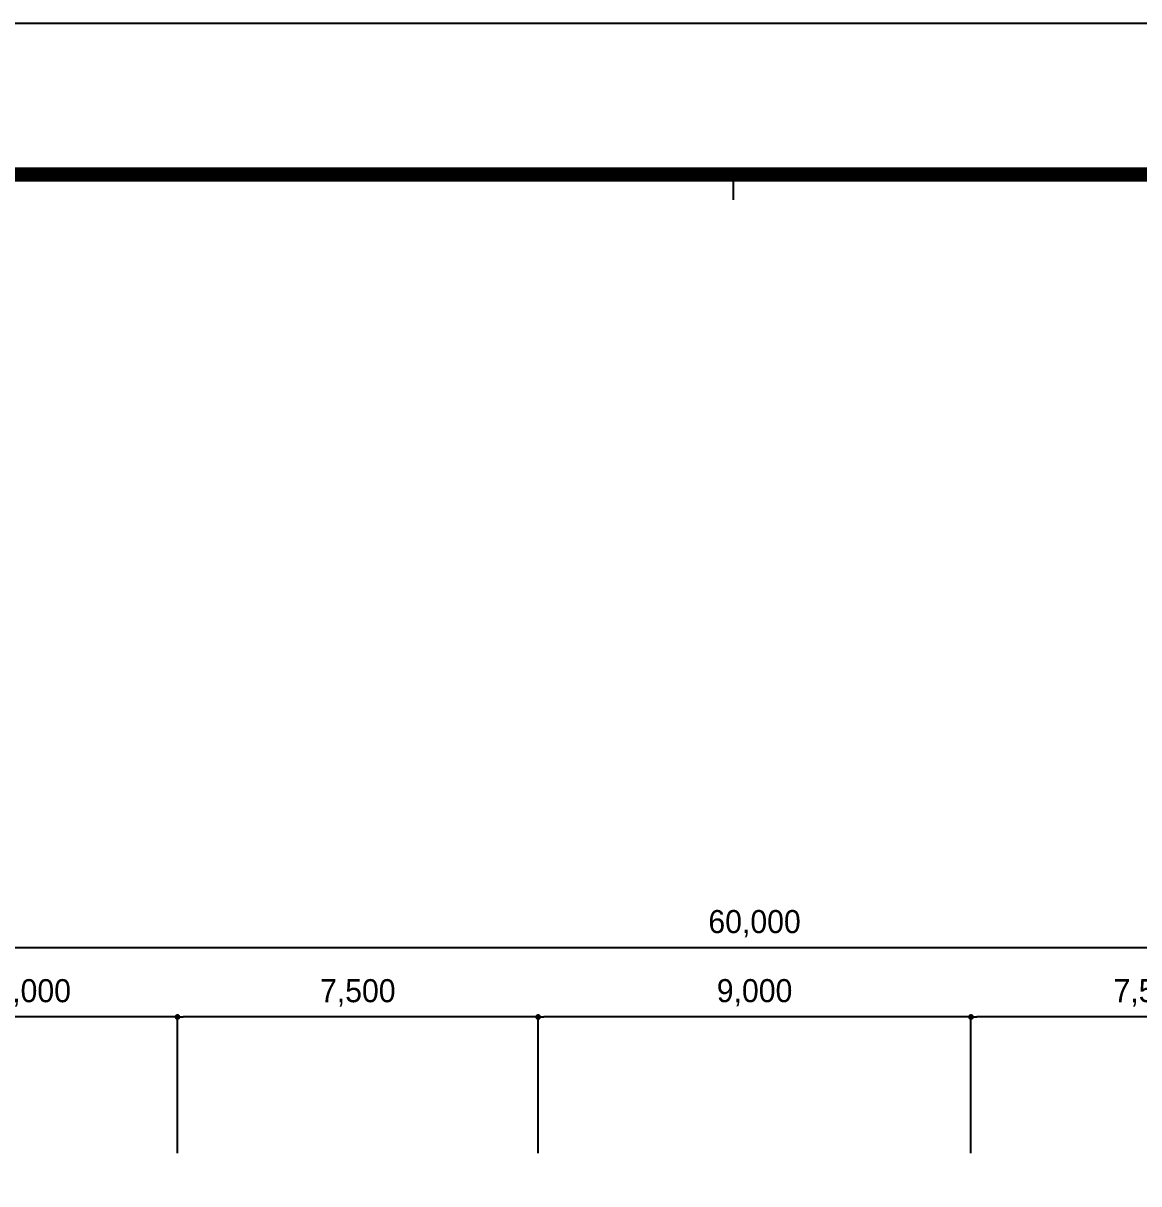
# Model space of a CAD drawing. Header units: millimetres. Extents: x -126150 to 252300, y 0 to 89100.
# Drawn here: x 169887 to 193083, y 64954 to 89100 of the extents above; entities that cross this region are included whole.
import ezdxf

# ---------------------------------------------------------------- set-up
doc = ezdxf.new("R2010")
doc.units = ezdxf.units.MM
doc.header["$LTSCALE"] = 1500
doc.linetypes.add('CENTER', pattern=[55, 50, -2, 1, -2])
doc.layers.get('Defpoints').update_dxf_attribs({"color": 167})
for name, color, linetype in [('1', 1, 'Continuous'), ('cen', 1, 'CENTER'), ('SHT', 5, 'Continuous'), ('치수', 5, 'Continuous')]:
    doc.layers.add(name, color=color, linetype=linetype)
doc.styles.add('을릉도M', font='')
doc.styles.get('을릉도M').set_extended_font_data('HY울릉도M')
doc.dimstyles.new('D400', dxfattribs={"dimscale": 100, "dimtxt": 7.5, "dimasz": 1, "dimexe": 0, "dimexo": 1.3, "dimgap": 1.8, "dimtad": 1, "dimdec": 0, "dimzin": 1, "dimdsep": 46, "dimlunit": 6, "dimtxsty": '을릉도M', "dimblk": 'DOT', "dimcen": 10, "dimclrd": 1, "dimclre": 1, "dimclrt": 3, "dimadec": 0, "dimazin": 0, "dimtfac": 1, "dimtdec": 0, "dimtix": 1, "dimtmove": 0, "dimatfit": 3, "dimldrblk": 'DOTSMALL', "dimfxl": 1, "dimtolj": 1, "dimtzin": 0, "dimarcsym": 0})

# ---------------------------------------------------------------- blocks, each defined once
blk = doc.blocks.new('DOT')
at = {"layer": 'cen', "color": 0, "linetype": 'ByBlock'}
blk.add_line((-0.5, 0), (-1, 0), dxfattribs=at)
at = {"layer": 'cen', "color": 0, "linetype": 'ByBlock', "const_width": 0.5}
blk.add_lwpolyline([(-0.25, 0, 1), (0.25, 0, 1)], format="xyb", close=True, dxfattribs=at)
blk = doc.blocks.new('*D34')
at = {"layer": 'Defpoints', "color": 0, "transparency": 16777216}
for p in [(167094, 68425), (167094, 65436), (173094, 65436)]:
    blk.add_point(p, dxfattribs=at)
at = {"layer": '치수', "color": 1, "lineweight": -2, "ltscale": 200, "transparency": 16777216}
for p, q in [((167094, 65592), (167094, 68425)), ((172974, 68425), (167214, 68425)), ((173094, 65592), (173094, 68425))]:
    blk.add_line(p, q, dxfattribs=at)
at = {"layer": '치수', "color": 1, "lineweight": -2, "transparency": 16777216, "xscale": 120, "yscale": 120, "zscale": 120, "rotation": 180}
blk.add_blockref('DOT', (167094, 68425), dxfattribs=at)
at = {"layer": '치수', "color": 1, "lineweight": -2, "transparency": 16777216, "xscale": 120, "yscale": 120, "zscale": 120}
blk.add_blockref('DOT', (173094, 68425), dxfattribs=at)
at = {"layer": '치수', "color": 3, "transparency": 16777216, "insert": (170094, 68927), "char_height": 480, "attachment_point": 5, "style": '을릉도M'}
blk.add_mtext('\\A1;6,000', dxfattribs=at)
blk = doc.blocks.new('_DotSmall')
at = {"color": 0, "linetype": 'ByBlock', "const_width": 0.5}
blk.add_lwpolyline([(-0.0625, 0, 1), (0.0625, 0, 1)], format="xyb", close=True, dxfattribs=at)
blk = doc.blocks.new('*D35')
at = {"layer": 'Defpoints', "color": 0, "transparency": 16777216}
for p in [(173094, 68425), (173094, 65436), (180594, 65436)]:
    blk.add_point(p, dxfattribs=at)
at = {"layer": '치수', "color": 1, "lineweight": -2, "ltscale": 200, "transparency": 16777216}
for p, q in [((173094, 65592), (173094, 68425)), ((180474, 68425), (173214, 68425)), ((180594, 65592), (180594, 68425))]:
    blk.add_line(p, q, dxfattribs=at)
at = {"layer": '치수', "color": 1, "lineweight": -2, "transparency": 16777216, "xscale": 120, "yscale": 120, "zscale": 120, "rotation": 180}
blk.add_blockref('DOT', (173094, 68425), dxfattribs=at)
at = {"layer": '치수', "color": 1, "lineweight": -2, "transparency": 16777216, "xscale": 120, "yscale": 120, "zscale": 120}
blk.add_blockref('DOT', (180594, 68425), dxfattribs=at)
at = {"layer": '치수', "color": 3, "transparency": 16777216, "insert": (176844, 68927), "char_height": 480, "attachment_point": 5, "style": '을릉도M'}
blk.add_mtext('\\A1;7,500', dxfattribs=at)
blk = doc.blocks.new('*D36')
at = {"layer": 'Defpoints', "color": 0, "transparency": 16777216}
for p in [(180594, 68425), (180594, 65436), (189594, 65436)]:
    blk.add_point(p, dxfattribs=at)
at = {"layer": '치수', "color": 1, "lineweight": -2, "ltscale": 200, "transparency": 16777216}
for p, q in [((180594, 65592), (180594, 68425)), ((189474, 68425), (180714, 68425)), ((189594, 65592), (189594, 68425))]:
    blk.add_line(p, q, dxfattribs=at)
at = {"layer": '치수', "color": 1, "lineweight": -2, "transparency": 16777216, "xscale": 120, "yscale": 120, "zscale": 120, "rotation": 180}
blk.add_blockref('DOT', (180594, 68425), dxfattribs=at)
at = {"layer": '치수', "color": 1, "lineweight": -2, "transparency": 16777216, "xscale": 120, "yscale": 120, "zscale": 120}
blk.add_blockref('DOT', (189594, 68425), dxfattribs=at)
at = {"layer": '치수', "color": 3, "transparency": 16777216, "insert": (185094, 68928), "char_height": 480, "attachment_point": 5, "style": '을릉도M'}
blk.add_mtext('\\A1;9,000', dxfattribs=at)
blk = doc.blocks.new('*D37')
at = {"layer": 'Defpoints', "color": 0, "transparency": 16777216}
for p in [(189594, 68425), (189594, 65436), (197094, 65436)]:
    blk.add_point(p, dxfattribs=at)
at = {"layer": '치수', "color": 1, "lineweight": -2, "ltscale": 200, "transparency": 16777216}
for p, q in [((189594, 65592), (189594, 68425)), ((196974, 68425), (189714, 68425)), ((197094, 65592), (197094, 68425))]:
    blk.add_line(p, q, dxfattribs=at)
at = {"layer": '치수', "color": 1, "lineweight": -2, "transparency": 16777216, "xscale": 120, "yscale": 120, "zscale": 120, "rotation": 180}
blk.add_blockref('DOT', (189594, 68425), dxfattribs=at)
at = {"layer": '치수', "color": 1, "lineweight": -2, "transparency": 16777216, "xscale": 120, "yscale": 120, "zscale": 120}
blk.add_blockref('DOT', (197094, 68425), dxfattribs=at)
at = {"layer": '치수', "color": 3, "transparency": 16777216, "insert": (193344, 68927), "char_height": 480, "attachment_point": 5, "style": '을릉도M'}
blk.add_mtext('\\A1;7,500', dxfattribs=at)
blk = doc.blocks.new('*D41')
at = {"layer": 'Defpoints', "color": 0, "transparency": 16777216}
for p in [(155094, 69863), (155094, 65436), (215094, 65436)]:
    blk.add_point(p, dxfattribs=at)
at = {"layer": '치수', "color": 1, "lineweight": -2, "ltscale": 200, "transparency": 16777216}
for p, q in [((155094, 65592), (155094, 69863)), ((214974, 69863), (155214, 69863)), ((215094, 65592), (215094, 69863))]:
    blk.add_line(p, q, dxfattribs=at)
at = {"layer": '치수', "color": 1, "lineweight": -2, "transparency": 16777216, "xscale": 120, "yscale": 120, "zscale": 120, "rotation": 180}
blk.add_blockref('DOT', (155094, 69863), dxfattribs=at)
at = {"layer": '치수', "color": 1, "lineweight": -2, "transparency": 16777216, "xscale": 120, "yscale": 120, "zscale": 120}
blk.add_blockref('DOT', (215094, 69863), dxfattribs=at)
at = {"layer": '치수', "color": 3, "transparency": 16777216, "insert": (185094, 70365), "char_height": 480, "attachment_point": 5, "style": '을릉도M'}
blk.add_mtext('\\A1;60,000', dxfattribs=at)
blk = doc.blocks.new('XR-FORM-ET', base_point=(461, 408))
at = {"layer": 'SHT', "color": 171}
blk.add_line((78000, 114600), (78000, 113900), dxfattribs=at)
at = {"layer": 'SHT'}
blk.add_lwpolyline([(0, 118800), (168200, 118800), (168200, 0), (0, 0)], close=True, dxfattribs=at)
at = {"layer": 'SHT', "const_width": 400}
blk.add_lwpolyline([(9300, 114600), (163900, 114600), (163900, 4200), (9300, 4200)], close=True, dxfattribs=at)

msp = doc.modelspace()

# ---------------------------------------------------------------- block references
at = {"layer": '1', "xscale": 0.75, "yscale": 0.75, "zscale": 0.75}
msp.add_blockref('XR-FORM-ET', (126495.8, 306.3), dxfattribs=at)

# ---------------------------------------------------------------- dimensions: what is measured, and where the dimension line sits
at = {"layer": '치수', "ltscale": 200}
for base, p1, p2, picture, middle in [((155094.1, 69863), (215094.1, 65436), (155094.1, 65436), '*D41', (185094.1, 70365.4)), ((167094.1, 68425.1), (173094.1, 65436), (167094.1, 65436), '*D34', (170094.1, 68927.5)), ((173094.1, 68425.1), (180594.1, 65436), (173094.1, 65436), '*D35', (176844.1, 68927.5)), ((180594.1, 68425.1), (189594.1, 65436), (180594.1, 65436), '*D36', (185094.1, 68927.8)), ((189594.1, 68425.1), (197094.1, 65436), (189594.1, 65436), '*D37', (193344.1, 68927.5))]:
    dim = msp.add_linear_dim(base=base, p1=p1, p2=p2, dimstyle='D400', override={"dimscale": 120, "dimtxt": 4, "dimblk": 'DOT'}, dxfattribs=at)
    dim.commit()
    dim.dimension.update_dxf_attribs({"geometry": picture, "text_midpoint": middle})

doc.saveas('drawing.dxf')
